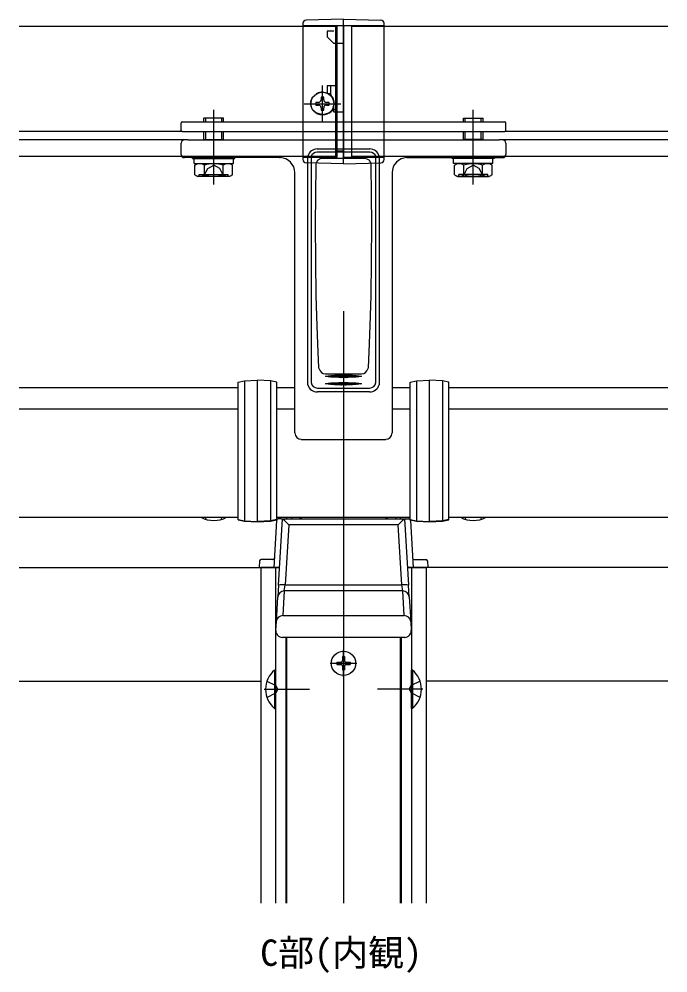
# Model space of a CAD drawing. Units: millimetres, scale not verified. Extents: x -693 to 693, y -1120 to 1121.
# Drawn here: x -464.6 to -264.6, y 408.1 to 702 of the extents above; entities that cross this region are included whole.
import ezdxf
from ezdxf.enums import TextEntityAlignment as Align

# ---------------------------------------------------------------- set-up
doc = ezdxf.new("R2010")
doc.units = ezdxf.units.MM
doc.header["$LTSCALE"] = 6
for name, color, linetype in [('0-1_USER1', 3, 'Continuous'), ('0-3_YKK_12', 2, 'Continuous'), ('0-4_YKK_13', 4, 'Continuous')]:
    doc.layers.add(name, color=color, linetype=linetype)
doc.styles.add('ＭＳ ゴシック', font='')
doc.styles.get('ＭＳ ゴシック').set_extended_font_data('MS Gothic')

msp = doc.modelspace()

# ---------------------------------------------------------------- linework, layer by layer
at = {"layer": '0-3_YKK_12'}
for p, q in [((-367.116, 699.708), (-367.116, 659.708)), ((-362.116, 699.708), (-362.116, 659.708)), ((-414.316, 667.327), (-464.616, 667.327)), ((-264.616, 667.327), (-314.916, 667.327)), ((-414.039, 664.832), (-464.616, 664.832)), ((-264.616, 664.832), (-315.192, 664.832)), ((-364.616, 611.95), (-364.616, 429.572)), ((-464.616, 588.477), (-397.116, 588.477)), ((-385.116, 588.477), (-379.616, 588.477)), ((-349.616, 588.477), (-344.116, 588.477)), ((-332.116, 588.477), (-264.616, 588.477)), ((-397.116, 581.811), (-464.616, 581.811)), ((-379.616, 581.811), (-385.116, 581.811)), ((-344.116, 581.811), (-349.616, 581.811)), ((-264.616, 581.811), (-332.116, 581.811)), ((-464.616, 548.477), (-397.116, 548.477)), ((-385.116, 548.477), (-344.116, 548.477)), ((-382.116, 548.477), (-347.116, 548.477)), ((-382.116, 547.977), (-382.116, 548.477)), ((-380.616, 548.477), (-380.616, 547.977)), ((-378.116, 548.477), (-378.116, 547.977)), ((-377.616, 548.477), (-377.616, 547.977)), ((-351.616, 548.477), (-351.616, 547.977)), ((-351.116, 548.477), (-351.116, 547.977)), ((-348.616, 548.477), (-348.616, 547.977)), ((-347.116, 548.477), (-347.116, 547.977)), ((-332.116, 548.477), (-264.616, 548.477)), ((-464.616, 532.977), (-390.116, 532.977)), ((-390.116, 532.977), (-390.116, 429.572)), ((-384.301, 532.977), (-390.116, 532.977)), ((-385.616, 532.977), (-385.616, 429.572)), ((-344.931, 532.977), (-339.116, 532.977)), ((-343.616, 532.977), (-343.616, 429.572)), ((-339.116, 532.977), (-339.116, 429.572)), ((-264.616, 532.977), (-339.116, 532.977)), ((-382.416, 511.477), (-382.416, 429.572)), ((-382.116, 429.572), (-382.116, 511.477)), ((-347.116, 511.477), (-347.116, 429.572)), ((-346.816, 511.477), (-346.816, 429.572)), ((-464.616, 497.977), (-390.116, 497.977)), ((-264.616, 497.977), (-339.116, 497.977))]:
    msp.add_line(p, q, dxfattribs=at)
for points in [[(-367.116, 699.708), (-377.116, 699.708), (-464.616, 699.708)], [(-264.616, 699.708), (-352.116, 699.708), (-362.116, 699.708)], [(-367.116, 659.708), (-377.116, 659.708), (-464.616, 659.708)], [(-264.616, 659.708), (-352.116, 659.708), (-362.116, 659.708)]]:
    msp.add_lwpolyline(points, dxfattribs=at)
at = {"layer": '0-4_YKK_13'}
for p, q in [((-377.116, 700.707), (-377.116, 658.71)), ((-377.116, 700.008), (-352.116, 700.008)), ((-364.616, 702.008), (-376.142, 701.707)), ((-366.616, 698.508), (-366.616, 700.008)), ((-364.616, 700.008), (-364.616, 659.408)), ((-352.116, 658.71), (-352.116, 700.707)), ((-367.616, 698.308), (-369.616, 698.308)), ((-366.616, 659.408), (-366.616, 698.508)), ((-364.616, 694.508), (-367.616, 694.508)), ((-374.339, 677.744), (-372.877, 679.104)), ((-372.877, 679.104), (-372.796, 679.145)), ((-372.796, 679.145), (-372.715, 679.183)), ((-372.548, 679.256), (-372.463, 679.289)), ((-372.29, 679.35), (-372.203, 679.378)), ((-371.846, 679.469), (-371.755, 679.487)), ((-371.755, 679.487), (-371.664, 679.502)), ((-371.664, 679.502), (-371.573, 679.516)), ((-371.39, 679.537), (-371.299, 679.544)), ((-371.116, 670.253), (-371.116, 681.553)), ((-371.116, 679.553), (-369.175, 679.118)), ((-368.616, 681.408), (-368.616, 678.688)), ((-372.346, 676.346), (-373.166, 676.346)), ((-371.116, 678.137), (-371.116, 678.17)), ((-371.116, 678.137), (-371.116, 678.17)), ((-404.623, 650.999), (-404.623, 673.999)), ((-376.766, 675.903), (-365.466, 675.903)), ((-374.347, 674.345), (-373.073, 673.065)), ((-369.886, 675.526), (-369.066, 675.526)), ((-368.139, 673.931), (-367.616, 673.408)), ((-367.776, 674.569), (-366.616, 673.408)), ((-367.616, 673.408), (-367.616, 675.004)), ((-367.616, 673.408), (-364.616, 673.408)), ((-324.609, 650.999), (-324.609, 673.999)), ((-414.316, 670.327), (-314.916, 670.327)), ((-407.623, 670.327), (-407.623, 671.499)), ((-401.623, 671.499), (-407.623, 671.499)), ((-407.083, 670.327), (-407.083, 671.499)), ((-402.163, 670.327), (-402.163, 671.499)), ((-401.623, 670.327), (-401.623, 671.499)), ((-371.116, 672.503), (-373.073, 673.065)), ((-371.207, 672.506), (-371.299, 672.511)), ((-371.116, 672.503), (-371.207, 672.506)), ((-369.162, 672.963), (-371.116, 672.503)), ((-327.609, 670.327), (-327.609, 671.499)), ((-327.609, 671.499), (-321.609, 671.499)), ((-327.069, 670.327), (-327.069, 671.499)), ((-322.149, 670.327), (-322.149, 671.499)), ((-321.609, 670.327), (-321.609, 671.499)), ((-414.616, 667.627), (-414.616, 670.027)), ((-414.316, 667.327), (-314.916, 667.327)), ((-407.623, 664.846), (-407.623, 667.327)), ((-407.083, 664.846), (-407.083, 667.327)), ((-402.163, 664.846), (-402.163, 667.327)), ((-401.623, 664.846), (-401.623, 667.327)), ((-327.609, 664.846), (-327.609, 667.327)), ((-327.069, 664.846), (-327.069, 667.327)), ((-322.149, 664.846), (-322.149, 667.327)), ((-321.609, 664.846), (-321.609, 667.327)), ((-314.616, 667.627), (-314.616, 670.027)), ((-412.616, 664.814), (-316.616, 664.814)), ((-407.083, 664.846), (-407.087, 664.814)), ((-402.163, 664.846), (-402.16, 664.814)), ((-401.628, 664.814), (-401.623, 664.846)), ((-327.603, 664.814), (-327.609, 664.846)), ((-327.069, 664.846), (-327.072, 664.814)), ((-322.149, 664.846), (-322.145, 664.814)), ((-414.616, 660.31), (-414.616, 663.809)), ((-372.703, 661.996), (-356.529, 661.996)), ((-366.616, 661.408), (-364.616, 661.408)), ((-314.616, 663.809), (-314.616, 660.31)), ((-414.616, 660.308), (-414.616, 660.31)), ((-413.615, 659.309), (-413.617, 659.309)), ((-384.392, 659.309), (-413.615, 659.309)), ((-411.123, 659.022), (-411.123, 659.309)), ((-410.68, 659.022), (-398.498, 659.022)), ((-410.68, 657.499), (-410.68, 659.022)), ((-398.498, 657.499), (-398.498, 659.022)), ((-384.392, 659.309), (-384.38, 659.309)), ((-384.38, 659.309), (-384.38, 659.309)), ((-384.38, 659.309), (-384.129, 659.302)), ((-377.116, 659.408), (-366.616, 659.408)), ((-375.616, 658.76), (-375.594, 659.018)), ((-375.596, 659.018), (-375.596, 659.783)), ((-374.616, 659.573), (-374.616, 590.235)), ((-356.529, 660.992), (-372.703, 660.992)), ((-371.126, 659.11), (-371.126, 659.111)), ((-371.126, 659.111), (-358.105, 659.111)), ((-364.616, 659.408), (-352.116, 659.408)), ((-354.616, 659.573), (-354.616, 659.519)), ((-354.616, 590.235), (-354.616, 659.573)), ((-353.636, 659.783), (-353.636, 659.018)), ((-345.102, 659.302), (-344.852, 659.309)), ((-344.852, 659.309), (-344.84, 659.309)), ((-344.852, 659.309), (-344.852, 659.309)), ((-344.84, 659.309), (-315.617, 659.309)), ((-318.552, 659.022), (-330.733, 659.022)), ((-330.733, 657.499), (-330.733, 659.022)), ((-318.552, 657.499), (-318.552, 659.022)), ((-318.109, 659.022), (-318.109, 659.309)), ((-315.615, 659.309), (-315.617, 659.309)), ((-314.616, 660.31), (-314.616, 660.308)), ((-410.68, 657.499), (-398.498, 657.499)), ((-410.397, 656.999), (-409.531, 657.499)), ((-410.397, 653.999), (-410.397, 656.999)), ((-409.531, 657.499), (-399.716, 657.499)), ((-407.51, 654.014), (-407.51, 656.984)), ((-401.736, 654.014), (-401.736, 656.984)), ((-398.85, 656.999), (-399.716, 657.499)), ((-398.85, 653.999), (-398.85, 656.999)), ((-364.616, 657.408), (-376.142, 657.71)), ((-373.084, 657.145), (-372.971, 657.835)), ((-364.616, 657.408), (-353.09, 657.71)), ((-356.261, 657.835), (-356.148, 657.145)), ((-318.552, 657.499), (-330.733, 657.499)), ((-330.382, 656.999), (-329.516, 657.499)), ((-330.382, 653.999), (-330.382, 656.999)), ((-319.701, 657.499), (-329.516, 657.499)), ((-327.495, 654.014), (-327.495, 656.984)), ((-321.722, 654.014), (-321.722, 656.984)), ((-318.835, 656.999), (-319.701, 657.499)), ((-318.835, 653.999), (-318.835, 656.999)), ((-410.397, 653.999), (-409.531, 653.499)), ((-399.716, 653.499), (-409.531, 653.499)), ((-409.055, 654.099), (-400.191, 654.099)), ((-409.055, 653.499), (-409.055, 654.099)), ((-400.191, 653.499), (-400.191, 654.099)), ((-398.85, 653.999), (-399.716, 653.499)), ((-379.613, 654.68), (-379.623, 654.689)), ((-379.616, 588.39), (-379.616, 654.319)), ((-349.609, 654.689), (-349.619, 654.68)), ((-349.616, 654.319), (-349.616, 588.39)), ((-330.382, 653.999), (-329.516, 653.499)), ((-329.516, 653.499), (-319.701, 653.499)), ((-320.177, 654.099), (-329.04, 654.099)), ((-329.04, 653.499), (-329.04, 654.099)), ((-320.177, 653.499), (-320.177, 654.099)), ((-318.835, 653.999), (-319.701, 653.499)), ((-372.115, 594.229), (-372.213, 594.617)), ((-357.019, 594.617), (-357.117, 594.229)), ((-370.16, 592.659), (-370.167, 592.659)), ((-370.16, 592.659), (-359.072, 592.659)), ((-365.116, 591.68), (-365.116, 591.612)), ((-364.116, 591.68), (-365.116, 591.68)), ((-365.116, 591.56), (-365.116, 591.612)), ((-364.116, 591.612), (-364.116, 591.68)), ((-364.116, 591.56), (-364.116, 591.612)), ((-359.065, 592.659), (-359.072, 592.659)), ((-397.116, 590.11), (-395.12, 590.532)), ((-397.116, 584.09), (-397.116, 590.11)), ((-395.12, 590.532), (-391.116, 590.777)), ((-395.12, 590.532), (-395.12, 584.509)), ((-391.116, 584.753), (-391.116, 590.777)), ((-387.112, 590.532), (-391.116, 590.777)), ((-387.112, 590.532), (-387.112, 584.509)), ((-385.116, 590.11), (-387.112, 590.532)), ((-385.116, 584.09), (-385.116, 590.11)), ((-379.616, 574.495), (-379.616, 588.39)), ((-374.616, 590.235), (-374.597, 589.975)), ((-372.616, 588.305), (-356.616, 588.305)), ((-365.116, 589.411), (-365.116, 589.343)), ((-364.116, 589.411), (-365.116, 589.411)), ((-365.116, 589.291), (-365.116, 589.343)), ((-364.116, 589.343), (-364.116, 589.411)), ((-364.116, 589.291), (-364.116, 589.343)), ((-354.635, 589.975), (-354.616, 590.235)), ((-349.616, 588.39), (-349.616, 574.495)), ((-344.116, 590.11), (-342.12, 590.532)), ((-344.116, 584.09), (-344.116, 590.11)), ((-342.12, 590.532), (-338.116, 590.777)), ((-342.12, 590.532), (-342.12, 584.509)), ((-338.116, 584.753), (-338.116, 590.777)), ((-334.112, 590.532), (-338.116, 590.777)), ((-334.112, 590.532), (-334.112, 584.509)), ((-332.116, 590.11), (-334.112, 590.532)), ((-332.116, 584.09), (-332.116, 590.11)), ((-356.616, 587.141), (-372.616, 587.141)), ((-397.116, 580.777), (-397.116, 584.09)), ((-395.12, 584.509), (-395.12, 580.777)), ((-391.116, 580.777), (-391.116, 584.753)), ((-387.112, 584.509), (-387.112, 580.777)), ((-344.116, 580.777), (-344.116, 584.09)), ((-342.12, 584.509), (-342.12, 580.777)), ((-338.116, 580.777), (-338.116, 584.753)), ((-334.112, 584.509), (-334.112, 580.777)), ((-397.116, 549.777), (-397.116, 580.777)), ((-395.12, 580.777), (-395.12, 549.777)), ((-391.116, 549.777), (-391.116, 580.777)), ((-387.112, 580.777), (-387.112, 549.777)), ((-344.116, 549.777), (-344.116, 580.777)), ((-342.12, 580.777), (-342.12, 549.777)), ((-338.116, 549.777), (-338.116, 580.777)), ((-334.112, 580.777), (-334.112, 549.777)), ((-377.617, 572.496), (-351.615, 572.496)), ((-397.116, 547.756), (-397.116, 549.777)), ((-395.12, 549.777), (-395.12, 547.391)), ((-385.116, 547.756), (-385.116, 549.777)), ((-344.116, 547.756), (-344.116, 549.777)), ((-342.12, 549.777), (-342.12, 547.391)), ((-332.116, 547.756), (-332.116, 549.777)), ((-407.116, 547.865), (-406.818, 548.477)), ((-402.116, 547.865), (-402.414, 548.477)), ((-397.116, 547.756), (-395.12, 547.391)), ((-397.116, 547.712), (-397.116, 547.756)), ((-397.116, 547.712), (-395.12, 547.29)), ((-395.12, 547.391), (-391.116, 547.179)), ((-395.12, 547.391), (-395.12, 547.29)), ((-395.12, 547.29), (-391.116, 547.045)), ((-391.116, 547.045), (-387.112, 547.29)), ((-391.116, 547.179), (-391.116, 547.045)), ((-385.116, 547.756), (-387.112, 547.391)), ((-387.112, 547.29), (-385.116, 547.712)), ((-387.112, 547.391), (-387.112, 547.29)), ((-385.116, 547.712), (-385.116, 547.756)), ((-383.804, 547.977), (-384.728, 547.977)), ((-384.63, 527.6), (-383.383, 547.977)), ((-383.383, 547.977), (-383.379, 547.977)), ((-383.379, 547.977), (-345.853, 547.977)), ((-379.316, 548.477), (-377.616, 548.477)), ((-351.616, 548.477), (-349.916, 548.477)), ((-345.428, 547.977), (-344.504, 547.977)), ((-344.116, 547.756), (-342.12, 547.391)), ((-344.116, 547.712), (-344.116, 547.756)), ((-344.116, 547.712), (-342.12, 547.29)), ((-342.12, 547.391), (-338.116, 547.179)), ((-342.12, 547.391), (-342.12, 547.29)), ((-342.12, 547.29), (-338.116, 547.045)), ((-338.116, 547.045), (-334.112, 547.29)), ((-338.116, 547.179), (-338.116, 547.045)), ((-332.116, 547.756), (-334.112, 547.391)), ((-334.112, 547.29), (-332.116, 547.712)), ((-334.112, 547.391), (-334.112, 547.29)), ((-332.116, 547.712), (-332.116, 547.756)), ((-327.116, 547.865), (-326.818, 548.477)), ((-322.116, 547.865), (-322.414, 548.477)), ((-381.502, 546.116), (-382.634, 527.617)), ((-347.73, 546.116), (-381.502, 546.116)), ((-346.598, 527.617), (-347.73, 546.116)), ((-386.433, 535.477), (-389.993, 535.477)), ((-342.798, 535.477), (-339.239, 535.477)), ((-386.615, 532.977), (-386.116, 532.977)), ((-385.617, 532.977), (-384.301, 532.977)), ((-343.615, 532.977), (-344.931, 532.977)), ((-342.617, 532.977), (-343.116, 532.977)), ((-384.63, 527.6), (-384.856, 523.909)), ((-346.373, 525.772), (-346.598, 527.617)), ((-344.376, 523.909), (-344.602, 527.6)), ((-385.319, 516.323), (-384.856, 523.909)), ((-382.859, 525.772), (-383.323, 518.186)), ((-346.373, 525.772), (-382.859, 525.772)), ((-345.909, 518.186), (-346.373, 525.772)), ((-344.376, 523.909), (-343.912, 516.323)), ((-383.323, 518.186), (-345.909, 518.186)), ((-385.486, 513.599), (-385.319, 516.323)), ((-343.912, 516.323), (-343.746, 513.599)), ((-345.742, 511.477), (-383.49, 511.477)), ((-364.616, 499.327), (-364.616, 507.627)), ((-368.766, 503.477), (-360.466, 503.477)), ((-366.666, 503.827), (-366.666, 503.127)), ((-366.666, 503.827), (-365.466, 503.827)), ((-366.666, 503.127), (-365.466, 503.127)), ((-364.966, 505.527), (-364.266, 505.527)), ((-364.966, 505.527), (-364.966, 504.327)), ((-364.266, 505.527), (-364.266, 504.327)), ((-363.766, 503.827), (-362.566, 503.827)), ((-363.766, 503.127), (-362.566, 503.127)), ((-362.566, 503.827), (-362.566, 503.127)), ((-385.864, 501.377), (-385.616, 501.377)), ((-385.864, 501.377), (-385.864, 489.577)), ((-385.616, 489.577), (-385.616, 501.377)), ((-364.966, 502.627), (-364.966, 501.427)), ((-364.966, 501.427), (-364.266, 501.427)), ((-364.266, 502.627), (-364.266, 501.427)), ((-343.616, 489.577), (-343.616, 501.377)), ((-343.368, 501.377), (-343.616, 501.377)), ((-343.368, 501.377), (-343.368, 489.577)), ((-388.199, 497.977), (-385.481, 496.622)), ((-341.033, 497.977), (-343.751, 496.622)), ((-389.116, 495.477), (-375.116, 495.477)), ((-388.199, 492.977), (-385.481, 494.332)), ((-384.872, 495.477), (-385.481, 496.622)), ((-384.872, 495.477), (-385.481, 494.332)), ((-340.116, 495.477), (-354.116, 495.477)), ((-344.36, 495.477), (-343.751, 496.622)), ((-344.36, 495.477), (-343.751, 494.332)), ((-341.033, 492.977), (-343.751, 494.332)), ((-385.864, 489.577), (-385.616, 489.577)), ((-343.368, 489.577), (-343.616, 489.577))]:
    msp.add_line(p, q, dxfattribs=at)
for points in [[(-364.616, 657.408), (-364.616, 702.008), (-353.09, 701.707)], [(-369.616, 698.308), (-369.616, 696.508), (-367.616, 694.508)], [(-372.715, 679.183), (-372.632, 679.22), (-372.548, 679.256)], [(-372.463, 679.289), (-372.377, 679.321), (-372.29, 679.35)], [(-372.203, 679.378), (-372.114, 679.404), (-372.025, 679.428)], [(-372.025, 679.428), (-371.936, 679.449), (-371.846, 679.469)], [(-371.573, 679.516), (-371.482, 679.527), (-371.39, 679.537)], [(-371.299, 679.544), (-371.207, 679.55), (-371.116, 679.553)], [(-366.616, 681.408), (-369.616, 681.408), (-369.616, 679.217)], [(-373.166, 676.346), (-373.166, 675.526), (-372.346, 675.526)], [(-370.706, 677.166), (-370.706, 677.986), (-371.526, 677.986), (-371.526, 677.166)], [(-369.066, 675.526), (-369.066, 676.346), (-369.886, 676.346)], [(-371.526, 674.706), (-371.526, 673.886), (-370.706, 673.886), (-370.706, 674.706)], [(-407.618, 664.814), (-407.623, 664.846), (-401.623, 664.846)], [(-321.614, 664.814), (-321.609, 664.846), (-327.609, 664.846)], [(-411.123, 659.022), (-398.123, 659.022), (-398.123, 659.309)], [(-375.587, 589.309), (-375.616, 589.706), (-375.616, 658.76)], [(-372.412, 658.643), (-371.788, 658.998), (-371.126, 659.111)], [(-358.105, 659.111), (-357.399, 658.982), (-356.82, 658.643)], [(-354.608, 659.554), (-354.613, 659.567), (-354.614, 659.571), (-354.615, 659.572), (-354.615, 659.573), (-354.616, 659.575), (-354.616, 659.575), (-354.616, 659.575), (-354.616, 659.576), (-354.616, 659.576), (-354.616, 659.576), (-354.616, 659.573)], [(-353.638, 659.018), (-353.616, 658.76), (-353.616, 589.706), (-353.645, 589.309)], [(-318.109, 659.022), (-331.109, 659.022), (-331.109, 659.309)], [(-407.723, 653.499), (-406.477, 655.999), (-404.623, 656.985)], [(-401.523, 653.499), (-402.77, 655.999), (-404.623, 656.985)], [(-372.213, 594.617), (-372.449, 599.338), (-372.66, 604.608), (-372.842, 610.45), (-372.991, 616.822), (-373.144, 627.263), (-373.203, 638.818), (-373.176, 647.73), (-373.084, 657.145)], [(-356.148, 657.145), (-356.056, 647.763), (-356.029, 638.818), (-356.087, 627.339), (-356.241, 616.822), (-356.387, 610.542), (-356.567, 604.742), (-356.779, 599.415), (-357.019, 594.617)], [(-327.709, 653.499), (-326.462, 655.999), (-324.609, 656.985)], [(-321.509, 653.499), (-322.755, 655.999), (-324.609, 656.985)], [(-372.116, 594.236), (-372.115, 594.231), (-372.115, 594.229)], [(-357.117, 594.229), (-357.116, 594.235), (-357.116, 594.236)], [(-385.116, 549.777), (-385.116, 580.777), (-385.116, 584.09)], [(-332.116, 549.777), (-332.116, 580.777), (-332.116, 584.09)], [(-387.112, 549.777), (-387.112, 547.391), (-391.116, 547.179), (-391.116, 549.777)], [(-334.112, 549.777), (-334.112, 547.391), (-338.116, 547.179), (-338.116, 549.777)], [(-385.227, 547.507), (-386.116, 532.977), (-385.617, 532.977)], [(-345.853, 547.977), (-345.848, 547.977), (-344.602, 527.6)], [(-344.005, 547.507), (-343.116, 532.977), (-343.615, 532.977)], [(-390.492, 535.007), (-390.616, 532.977), (-390.117, 532.977), (-386.615, 532.977)], [(-338.74, 535.007), (-338.616, 532.977), (-339.115, 532.977), (-342.617, 532.977)], [(-382.859, 525.772), (-382.634, 527.617), (-346.598, 527.617)]]:
    msp.add_lwpolyline(points, dxfattribs=at)
for points in [[(-364.616, 591.558), (-366.039, 591.57), (-367.366, 591.606), (-368.505, 591.662), (-369.379, 591.736), (-369.928, 591.822), (-370.116, 591.914), (-369.928, 592.006), (-369.379, 592.092), (-368.505, 592.165), (-367.366, 592.222), (-366.039, 592.257), (-364.616, 592.27), (-363.192, 592.257), (-361.866, 592.222), (-360.727, 592.165), (-359.853, 592.092), (-359.303, 592.006), (-359.116, 591.914), (-359.303, 591.822), (-359.853, 591.736), (-360.727, 591.662), (-361.866, 591.606), (-363.192, 591.57)], [(-364.616, 589.289), (-366.039, 589.302), (-367.366, 589.337), (-368.505, 589.394), (-369.379, 589.467), (-369.928, 589.553), (-370.116, 589.645), (-369.928, 589.737), (-369.379, 589.823), (-368.505, 589.897), (-367.366, 589.953), (-366.039, 589.989), (-364.616, 590.001), (-363.192, 589.989), (-361.866, 589.953), (-360.727, 589.897), (-359.853, 589.823), (-359.303, 589.737), (-359.116, 589.645), (-359.303, 589.553), (-359.853, 589.467), (-360.727, 589.394), (-361.866, 589.337), (-363.192, 589.302)]]:
    msp.add_lwpolyline(points, close=True, dxfattribs=at)
for centre, radius in [((-371.116, 675.936), 3.5), ((-364.616, 503.477), 3.75)]:
    msp.add_circle(centre, radius, dxfattribs=at)
for centre, radius, start, end in [((-376.116, 700.707), 1, 91.5, 180), ((-353.116, 700.707), 1, 0, 88.5), ((-372.346, 677.166), 0.82, 270, 0), ((-369.886, 677.166), 0.82, 180, 270), ((-372.346, 674.706), 0.82, 0, 90), ((-369.886, 674.706), 0.82, 90, 180), ((-414.316, 670.027), 0.3, 90, 180), ((-314.916, 670.027), 0.3, 0, 90), ((-414.316, 667.627), 0.3, 180, 270), ((-314.916, 667.627), 0.3, 270, 0), ((-413.643, 663.821), 0.973, 104.97101, 180.69202), ((-413.458, 662.832), 1.984, 86.39956, 102.79463), ((-412.672, 524.955), 139.859, 89.97699, 90.27417), ((-316.55, 529.268), 135.546, 89.72199, 90.02781), ((-315.763, 662.923), 1.893, 77.07796, 93.95948), ((-315.591, 663.82), 0.975, 359.36774, 75.23791), ((-372.703, 658.999), 2.997, 89.98739, 164.82025), ((-356.528, 658.999), 2.997, 15.17975, 90.01261), ((-413.616, 660.309), 1, 180.05168, 269.94902), ((-384.269, 654.649), 4.656, 0.39041, 88.2865), ((-376.116, 658.71), 1, 180, 268.5), ((-372.705, 658.995), 1.996, 89.93721, 163.18321), ((-371.235, 657.233), 1.837, 129.84987, 160.89041), ((-357.988, 657.24), 1.826, 19.0187, 50.24102), ((-356.527, 658.995), 1.996, 16.81679, 90.06279), ((-353.116, 658.71), 1, 271.5, 0), ((-344.981, 654.666), 4.638, 91.49797, 179.82513), ((-315.616, 660.309), 1, 270.04501, 359.95428), ((-408.968, 654.834), 2.598, 55.86369, 115.45615), ((-404.623, 647.878), 9.553, 72.41205, 107.58795), ((-400.279, 654.834), 2.598, 64.54385, 124.13631), ((-328.953, 654.834), 2.598, 55.86369, 115.45615), ((-324.609, 647.878), 9.553, 72.41205, 107.58795), ((-320.264, 654.834), 2.598, 64.54385, 124.13631), ((-408.968, 656.165), 2.598, 244.54385, 304.13631), ((-404.623, 663.121), 9.553, 252.41205, 287.58795), ((-400.279, 656.165), 2.598, 235.86369, 295.45615), ((-389.414, 654.316), 9.798, 0.01569, 2.17758), ((-339.779, 654.316), 9.837, 177.82672, 179.98001), ((-328.953, 656.165), 2.598, 244.54385, 304.13631), ((-324.609, 663.121), 9.553, 252.41205, 287.58795), ((-320.264, 656.165), 2.598, 235.86369, 295.45615), ((-370.16, 594.661), 2.001, 192.44053, 269.8109), ((-359.071, 594.66), 2.001, 270.18137, 347.56721), ((-364.616, 545.754), 46.362, 83.46175, 96.53825), ((-364.616, 536.345), 55.503, 85.62599, 94.37401), ((-365.453, 592.738), 1.176, 269.29825, 286.64969), ((-363.803, 592.57), 1.008, 251.8945, 272.15756), ((-372.834, 589.963), 2.83, 193.34206, 274.40997), ((-372.633, 590.295), 1.99, 189.26108, 270.4845), ((-364.616, 543.485), 46.362, 83.46175, 96.53825), ((-364.616, 534.076), 55.503, 85.62599, 94.37401), ((-365.453, 590.47), 1.176, 269.29825, 286.64969), ((-363.803, 590.301), 1.008, 251.8945, 272.15756), ((-356.602, 590.298), 1.993, 269.59822, 350.65619), ((-356.477, 590.071), 2.933, 267.28847, 344.9595), ((-404.616, 555.709), 8.232, 241.46539, 298.53461), ((-384.728, 547.477), 0.5, 153.61325, 176.5), ((-384.728, 547.477), 0.5, 90, 140.85807), ((-383.804, 547.477), 0.5, 35.43679, 90), ((-345.428, 547.477), 0.5, 90, 144.56321), ((-344.504, 547.477), 0.5, 39.14193, 90), ((-344.504, 547.477), 0.5, 3.5, 26.38675), ((-324.616, 555.709), 8.232, 241.46539, 298.53461), ((-389.993, 534.977), 0.5, 90, 176.5), ((-386.433, 535.977), 0.5, 269.98855, 356.5), ((-342.798, 535.977), 0.5, 183.5, 270.01145), ((-339.239, 534.977), 0.5, 3.5, 90), ((-383.569, 520.416), 7.261, 82.59895, 98.40075), ((-345.663, 520.416), 7.261, 81.59925, 97.40105), ((-382.868, 523.78), 1.992, 89.74287, 176.30144), ((-346.364, 523.78), 1.992, 3.69856, 90.25713), ((-383.332, 516.195), 1.992, 89.74287, 176.30144), ((-345.9, 516.195), 1.992, 3.69856, 90.25713), ((-383.49, 513.477), 2, 176.5, 270), ((-345.742, 513.477), 2, 270, 3.5), ((-365.466, 504.327), 0.5, 270, 0), ((-365.466, 502.627), 0.5, 0, 90), ((-363.766, 504.327), 0.5, 180, 270), ((-363.766, 502.627), 0.5, 90, 180), ((-380.916, 495.477), 7.7, 129.98312, 230.01688), ((-348.316, 495.477), 7.7, 309.98312, 50.01688)]:
    msp.add_arc(centre, radius, start, end, dxfattribs=at)
for centre, major_axis, ratio, start_param, end_param in [((-371.116, 676.037), (-3.65, 0), 0.996924, 3.1415927, 4.1515814), ((-371.116, 676.037), (-3.65, 0), 0.996924, 3.1415927, 4.1515814), ((-371.116, 676.037), (-3.65, 0), 0.996924, 5.7949102, 6.2831853), ((-371.116, 676.037), (-3.65, 0), 0.996924, 5.7949102, 6.2831853), ((-371.116, 676.037), (-3.65, 0), 0.996924, 6.2831853, 6.7667546), ((-371.116, 676.037), (-3.65, 0), 0.996924, 2.1355988, 3.1415927), ((-371.116, 676.037), (-3.65, 0), 0.996924, 2.1355988, 3.1415927), ((-377.615, 574.498), (1.423, 1.408), 0.998783, 2.3621448, 3.9317231), ((-351.617, 574.498), (1.423, -1.408), 0.998783, 5.4930548, 7.0626332), ((-381.502, 545.977), (-1.88, 1.999), 0.034856, 4.7494248, 6.250408), ((-347.73, 545.977), (1.88, 1.999), 0.034856, 0.0327773, 1.5337605)]:
    msp.add_ellipse(centre, major_axis=major_axis, ratio=ratio, start_param=start_param, end_param=end_param, dxfattribs=at)

# ---------------------------------------------------------------- texts
at = {"layer": '0-1_USER1', "style": 'ＭＳ ゴシック'}
msp.add_text('C部(内観)', height=8.132, dxfattribs=at).set_placement((-390.287, 407.788), align=Align.BOTTOM_LEFT)

doc.saveas('drawing.dxf')
